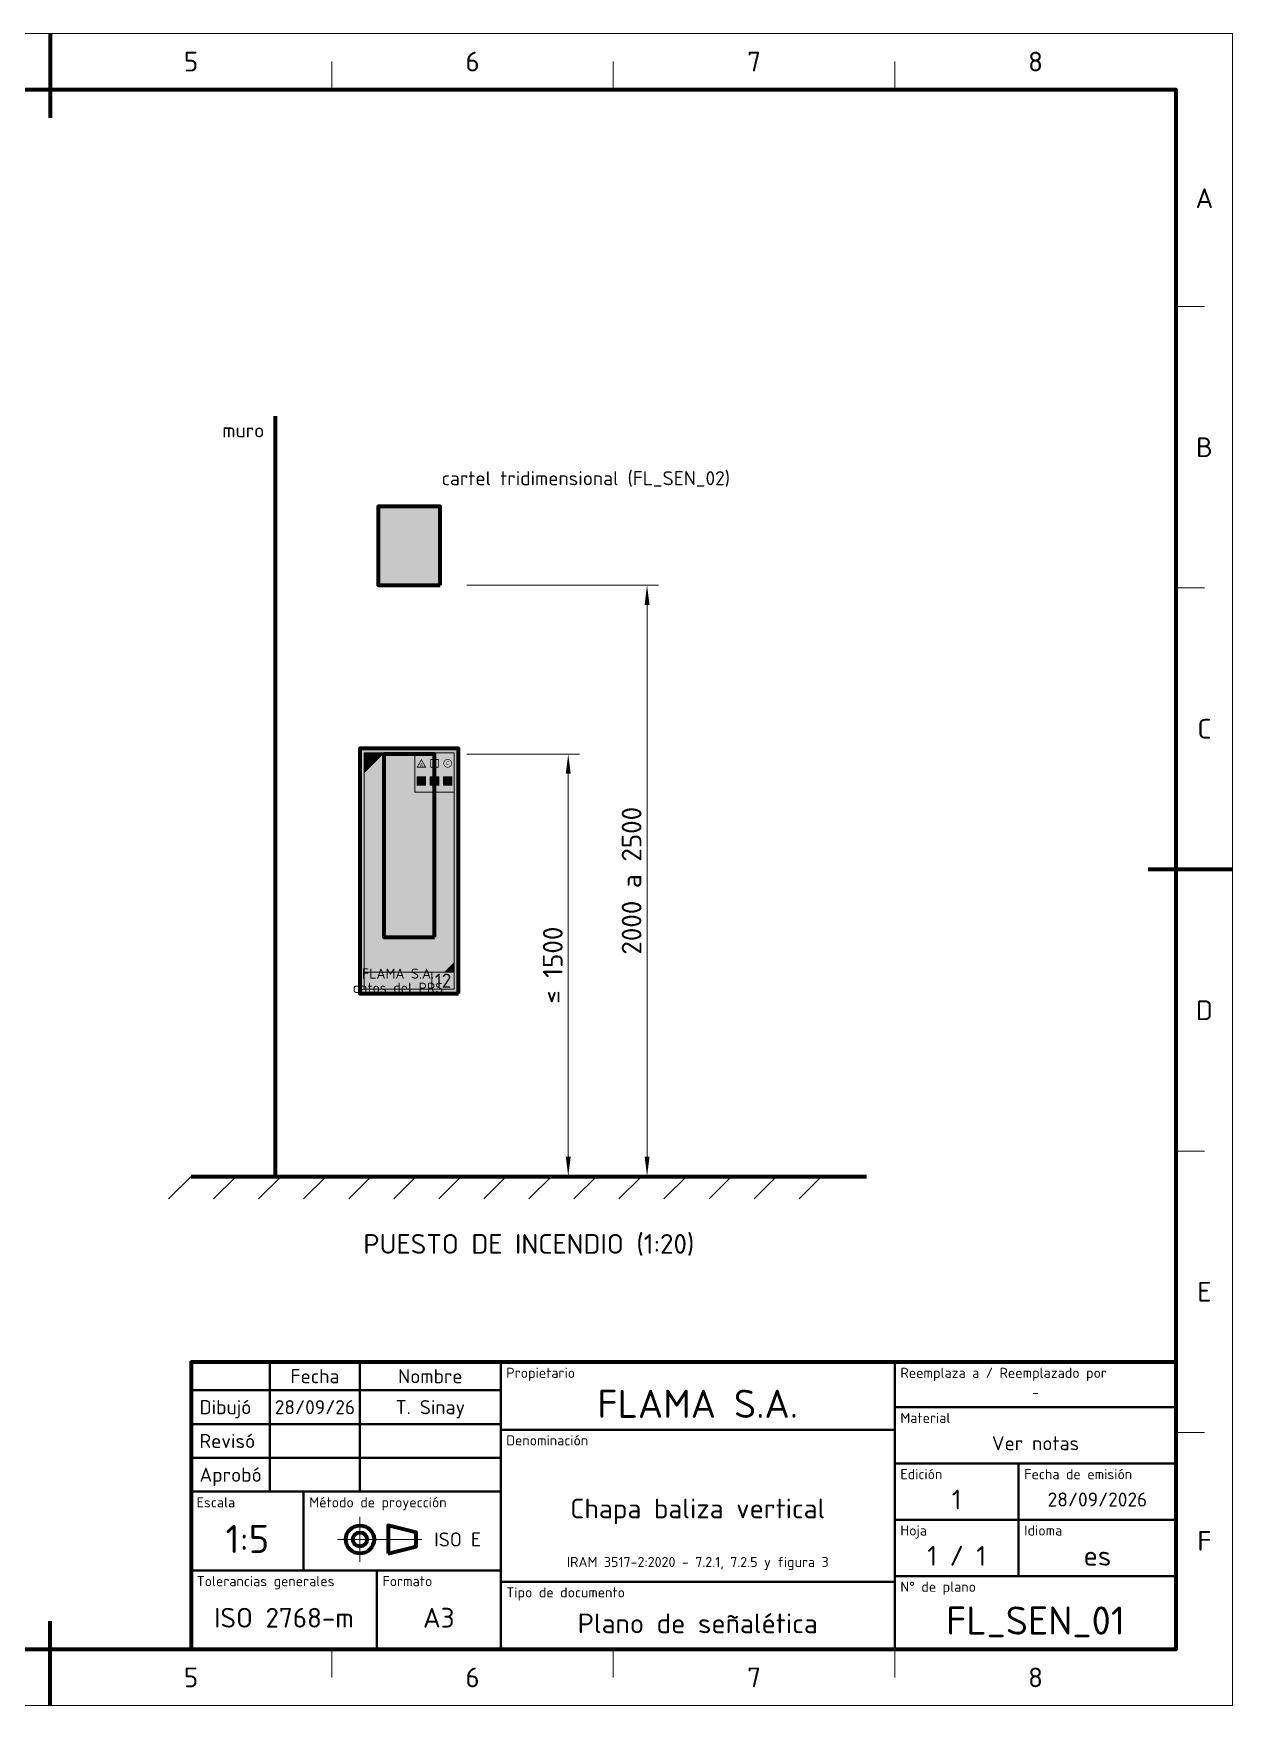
# Model space of a CAD drawing. Header units: millimetres. Extents: x 0 to 420, y 0 to 297.
# Drawn here: x 207 to 420, y 0 to 297 of the extents above; entities that cross this region are included whole.
import ezdxf
from ezdxf.enums import TextEntityAlignment as Align

# ---------------------------------------------------------------- set-up
doc = ezdxf.new("R2010")
doc.units = ezdxf.units.MM
doc.linetypes.add('IRAM-F-TRAZO-PUNTO', pattern=[20, 15, -2, 1, -2])
for name, color, linetype, lineweight in [('01-VISIBLE', 7, 'CONTINUOUS', 70), ('03-EJE', 1, 'IRAM-F-TRAZO-PUNTO', 18), ('04-COTA', 3, 'CONTINUOUS', 18), ('05-RAYADO', 8, 'CONTINUOUS', 18), ('06-TEXTO', 7, 'CONTINUOUS', 25), ('07-RECUADRO', 7, 'CONTINUOUS', 70), ('08-FINA', 5, 'CONTINUOUS', 18), ('10-ROTULO', 7, 'CONTINUOUS', 35), ('11-TEXTO-ROTULO', 7, 'CONTINUOUS', 25), ('13-GRAFICA', 30, 'CONTINUOUS', 18)]:
    doc.layers.add(name, color=color, linetype=linetype, lineweight=lineweight)
doc.styles.add('ISO3098', font='isocpeur.ttf')
doc.dimstyles.new('FLAMA-IRAM', dxfattribs={"dimtxt": 3.5, "dimasz": 3.5, "dimexe": 2, "dimexo": 1.5, "dimgap": 1, "dimtad": 1, "dimdec": 1, "dimtxsty": 'ISO3098', "dimblk": 'IRAM_FLECHA', "dimblk1": 'IRAM_FLECHA', "dimblk2": 'IRAM_FLECHA', "dimcen": 2.5, "dimclrd": 7, "dimclre": 7, "dimclrt": 7, "dimazin": 3, "dimtfac": 1, "dimtmove": 0, "dimatfit": 3, "dimlwd": 18, "dimlwe": 18})

# ---------------------------------------------------------------- blocks, each defined once
blk = doc.blocks.new('IRAM_FLECHA')
blk.add_solid([(0, 0), (-1, 0.125), (-1, -0.125)])

msp = doc.modelspace()

# ---------------------------------------------------------------- hatches: boundary and pattern name
at = {"layer": '05-RAYADO', "true_color": 0xffffff}
h = msp.add_hatch(color=7, dxfattribs=at)
h.dxf.hatch_style = 1
h.paths.add_polyline_path([(279.25, 199), (279.25, 213), (268.25, 213), (268.25, 199)])
at = {"layer": '05-RAYADO', "true_color": 0xc81e2d}
h = msp.add_hatch(color=7, dxfattribs=at)
h.dxf.hatch_style = 1
h.paths.add_polyline_path([(272.4939, 208.5389), (272.4987, 208.5881), (272.5055, 208.6371), (272.5142, 208.6858), (272.5248, 208.7341), (272.5373, 208.782), (272.5517, 208.8294), (272.5679, 208.8761), (272.5859, 208.9222), (272.6057, 208.9675), (272.6273, 209.012), (272.6507, 209.0557), (272.6757, 209.0983), (272.7023, 209.14), (272.7306, 209.1806), (272.7605, 209.2201), (272.7919, 209.2583), (272.8248, 209.2953), (272.859, 209.331), (272.8947, 209.3652), (272.9317, 209.3981), (272.9699, 209.4295), (273.0094, 209.4594), (273.05, 209.4877), (273.0917, 209.5143), (273.1343, 209.5393), (273.178, 209.5627), (273.2225, 209.5843), (273.2678, 209.6041), (273.3139, 209.6221), (273.345, 209.6329), (273.345, 209.7486), (273.3288, 209.7463), (273.2979, 209.745), (273.267, 209.7467), (271.8902, 209.8917), (271.7247, 206.0863), (271.7218, 206.0555), (271.716, 206.0252), (271.7072, 205.9956), (271.6964, 205.969), (271.95, 203.94), (270.87, 203.94), (271.1237, 205.9693), (271.114, 205.9922), (271.1049, 206.0217), (271.0987, 206.052), (271.0955, 206.0828), (271.0953, 206.1137), (271.2753, 210.2537), (271.2781, 210.2838), (271.2837, 210.3135), (271.2921, 210.3425), (271.3033, 210.3706), (271.3172, 210.3975), (271.3335, 210.4229), (271.3523, 210.4466), (271.3732, 210.4685), (271.3961, 210.4882), (271.4208, 210.5057), (271.447, 210.5207), (271.4746, 210.5331), (271.5032, 210.5428), (271.5326, 210.5497), (271.5626, 210.5538), (271.5928, 210.555), (271.623, 210.5533), (273.333, 210.3733), (273.3635, 210.3685), (273.39, 210.3617), (273.39, 210.87), (276.27, 211.41), (276.27, 210.96), (273.4412, 210.3412), (273.4503, 210.3368), (273.4615, 210.33), (274.155, 210.33), (274.155, 209.6329), (274.1861, 209.6221), (274.2322, 209.6041), (274.2775, 209.5843), (274.322, 209.5627), (274.3657, 209.5393), (274.4083, 209.5143), (274.45, 209.4877), (274.4906, 209.4594), (274.5301, 209.4295), (274.5683, 209.3981), (274.6053, 209.3652), (274.641, 209.331), (274.6752, 209.2953), (274.7081, 209.2583), (274.7395, 209.2201), (274.7694, 209.1806), (274.7977, 209.14), (274.8243, 209.0983), (274.8493, 209.0557), (274.8727, 209.012), (274.8943, 208.9675), (274.9141, 208.9222), (274.9321, 208.8761), (274.9483, 208.8294), (274.9627, 208.782), (274.9752, 208.7341), (274.9858, 208.6858), (274.9945, 208.6371), (275.0013, 208.5881), (275.0061, 208.5389), (275.009, 208.4895), (275.01, 208.44), (275.01, 202.5), (272.49, 202.5), (272.49, 208.44), (272.491, 208.4895)])
at = {"layer": '05-RAYADO', "true_color": 0xcdeb5a}
h = msp.add_hatch(color=7, dxfattribs=at)
h.dxf.hatch_style = 1
h.paths.add_polyline_path([(265, 170), (265.75, 170), (265.75, 169.25), (265.75, 127.25), (265.75, 126.5), (265, 126.5)])
h = msp.add_hatch(color=7, dxfattribs=at)
h.dxf.hatch_style = 1
h.paths.add_polyline_path([(281.75, 170), (281.75, 169.25), (265.75, 169.25), (265.75, 170)])
h = msp.add_hatch(color=7, dxfattribs=at)
h.dxf.hatch_style = 1
h.paths.add_polyline_path([(282.5, 170), (282.5, 126.5), (281.75, 126.5), (281.75, 127.25), (281.75, 169.25), (281.75, 170)])
at = {"layer": '05-RAYADO', "true_color": 0xffffff}
h = msp.add_hatch(color=7, dxfattribs=at)
h.dxf.hatch_style = 1
h.paths.add_polyline_path([(281.75, 130.25), (281.75, 169.25), (265.75, 169.25), (265.75, 130.25)])
at = {"layer": '05-RAYADO', "true_color": 0xc81e2d}
h = msp.add_hatch(color=7, dxfattribs=at)
h.dxf.hatch_style = 1
h.paths.add_polyline_path([(265.75, 165.6053), (265.75, 169.25), (269.3947, 169.25)])
h = msp.add_hatch(color=7, dxfattribs=at)
h.dxf.hatch_style = 1
h.paths.add_polyline_path([(265.75, 151.4632), (265.75, 158.5343), (276.4657, 169.25), (281.75, 169.25), (281.75, 167.4632)])
h = msp.add_hatch(color=7, dxfattribs=at)
h.dxf.hatch_style = 1
h.paths.add_polyline_path([(278.25, 136.5), (278.25, 169), (269.25, 169), (269.25, 136.5)])
at = {"layer": '05-RAYADO', "true_color": 0xffffff}
h = msp.add_hatch(color=7, dxfattribs=at)
h.dxf.hatch_style = 1
h.paths.add_polyline_path([(281.75, 162.25), (281.75, 169.25), (274.75, 169.25), (274.75, 162.25)])
at = {"layer": '05-RAYADO', "true_color": 0x009146}
h = msp.add_hatch(color=7, dxfattribs=at)
h.dxf.hatch_style = 1
h.paths.add_polyline_path([(275.0437, 166.604), (275.2818, 167.0164), (275.2818, 166.7415), (275.2818, 166.604)])
h = msp.add_hatch(color=7, dxfattribs=at)
h.dxf.hatch_style = 1
h.paths.add_polyline_path([(276.5515, 167.0164), (276.5515, 166.7415), (275.9167, 167.8411), (275.2818, 166.7415), (275.2818, 167.0164), (275.9167, 168.116)])
h = msp.add_hatch(color=7, dxfattribs=at)
h.dxf.hatch_style = 1
h.paths.add_polyline_path([(275.2818, 166.604), (275.2818, 166.7415), (276.5515, 166.7415), (276.5515, 166.604)])
h = msp.add_hatch(color=7, dxfattribs=at)
h.dxf.hatch_style = 1
h.paths.add_polyline_path([(276.7896, 166.604), (276.5515, 166.604), (276.5515, 166.7415), (276.5515, 167.0164)])
at = {"layer": '05-RAYADO', "true_color": 0xc81e2d}
h = msp.add_hatch(color=7, dxfattribs=at)
h.dxf.hatch_style = 1
h.paths.add_polyline_path([(277.494, 168.116), (277.6452, 168.116), (277.6452, 167.9648), (277.6452, 166.7552), (277.6452, 166.604), (277.494, 166.604)])
h = msp.add_hatch(color=7, dxfattribs=at)
h.dxf.hatch_style = 1
h.paths.add_polyline_path([(278.8548, 168.116), (278.8548, 167.9648), (277.6452, 167.9648), (277.6452, 168.116)])
h = msp.add_hatch(color=7, dxfattribs=at)
h.dxf.hatch_style = 1
h.paths.add_polyline_path([(277.6452, 166.604), (277.6452, 166.7552), (278.8548, 166.7552), (278.8548, 166.604)])
h = msp.add_hatch(color=7, dxfattribs=at)
h.dxf.hatch_style = 1
h.paths.add_polyline_path([(279.006, 168.116), (279.006, 166.604), (278.8548, 166.604), (278.8548, 166.7552), (278.8548, 167.9648), (278.8548, 168.116)])
at = {"layer": '05-RAYADO', "true_color": 0x0096d7}
h = msp.add_hatch(color=7, dxfattribs=at)
h.dxf.hatch_style = 1
h.paths.add_polyline_path([(279.9286, 166.982), (279.9205, 166.9964), (279.9128, 167.0109), (279.9053, 167.0256), (279.8982, 167.0405), (279.8914, 167.0555), (279.8849, 167.0707), (279.8787, 167.086), (279.8729, 167.1014), (279.8675, 167.117), (279.8623, 167.1327), (279.8575, 167.1484), (279.8531, 167.1643), (279.849, 167.1803), (279.8453, 167.1964), (279.8419, 167.2125), (279.8388, 167.2287), (279.8361, 167.245), (279.8338, 167.2613), (279.8318, 167.2777), (279.8302, 167.2941), (279.829, 167.3106), (279.8281, 167.327), (279.8275, 167.3435), (279.8273, 167.36), (279.8275, 167.3765), (279.8281, 167.393), (279.829, 167.4094), (279.8302, 167.4259), (279.8318, 167.4423), (279.8338, 167.4587), (279.8361, 167.475), (279.8388, 167.4913), (279.8419, 167.5075), (279.8453, 167.5236), (279.849, 167.5397), (279.8531, 167.5557), (279.8575, 167.5716), (279.8623, 167.5873), (279.8675, 167.603), (279.8729, 167.6186), (279.8787, 167.634), (279.8849, 167.6493), (279.8914, 167.6645), (279.8982, 167.6795), (279.9053, 167.6944), (279.9128, 167.7091), (279.9205, 167.7236), (279.9286, 167.738), (279.9353, 167.7494), (279.9353, 167.36), (279.9353, 166.9706)])
h = msp.add_hatch(color=7, dxfattribs=at)
h.dxf.hatch_style = 1
h.paths.add_polyline_path([(279.937, 167.7522), (279.9457, 167.7662), (279.9547, 167.78), (279.9641, 167.7936), (279.9737, 167.807), (279.9836, 167.8202), (279.9937, 167.8332), (280.0042, 167.8459), (280.0149, 167.8585), (280.026, 167.8707), (280.0372, 167.8828), (280.0488, 167.8946), (280.0605, 167.9061), (280.0726, 167.9174), (280.0849, 167.9284), (280.0974, 167.9391), (280.1101, 167.9496), (280.1231, 167.9598), (280.1363, 167.9697), (280.1497, 167.9793), (280.1633, 167.9886), (280.1771, 167.9976), (280.1911, 168.0063), (280.2053, 168.0147), (280.2197, 168.0228), (280.2343, 168.0306), (280.249, 168.038), (280.2638, 168.0452), (280.2789, 168.052), (280.294, 168.0585), (280.3093, 168.0646), (280.3248, 168.0704), (280.3403, 168.0759), (280.356, 168.081), (280.3718, 168.0858), (280.3877, 168.0902), (280.4036, 168.0943), (280.4197, 168.0981), (280.4358, 168.1015), (280.4521, 168.1045), (280.4683, 168.1072), (280.4847, 168.1095), (280.501, 168.1115), (280.5174, 168.1131), (280.5339, 168.1144), (280.5504, 168.1153), (280.5668, 168.1158), (280.5833, 168.116), (280.5998, 168.1158), (280.6163, 168.1153), (280.6328, 168.1144), (280.6492, 168.1131), (280.6656, 168.1115), (280.682, 168.1095), (280.6983, 168.1072), (280.7146, 168.1045), (280.7308, 168.1015), (280.747, 168.0981), (280.763, 168.0943), (280.779, 168.0902), (280.7949, 168.0858), (280.8107, 168.081), (280.8263, 168.0759), (280.8419, 168.0704), (280.8573, 168.0646), (280.8726, 168.0585), (280.8878, 168.052), (280.9028, 168.0452), (280.9177, 168.038), (280.9324, 168.0306), (280.947, 168.0228), (280.9613, 168.0147), (280.9755, 168.0063), (280.9895, 167.9976), (281.0033, 167.9886), (281.017, 167.9793), (281.0304, 167.9697), (281.0436, 167.9598), (281.0565, 167.9496), (281.0693, 167.9391), (281.0818, 167.9284), (281.0941, 167.9174), (281.1061, 167.9061), (281.1179, 167.8946), (281.1294, 167.8828), (281.1407, 167.8707), (281.1517, 167.8585), (281.1625, 167.8459), (281.1729, 167.8332), (281.1831, 167.8202), (281.193, 167.807), (281.2026, 167.7936), (281.2119, 167.78), (281.2209, 167.7662), (281.2296, 167.7522), (281.2313, 167.7494), (281.2313, 167.36), (281.2312, 167.3741), (281.2307, 167.3883), (281.2299, 167.4024), (281.2289, 167.4165), (281.2275, 167.4305), (281.2258, 167.4446), (281.2238, 167.4586), (281.2215, 167.4725), (281.2189, 167.4864), (281.216, 167.5003), (281.2128, 167.514), (281.2092, 167.5277), (281.2054, 167.5413), (281.2013, 167.5549), (281.1969, 167.5683), (281.1922, 167.5816), (281.1873, 167.5949), (281.182, 167.608), (281.1764, 167.621), (281.1706, 167.6339), (281.1645, 167.6466), (281.1581, 167.6592), (281.1514, 167.6717), (281.1445, 167.684), (281.1373, 167.6962), (281.1298, 167.7082), (281.1221, 167.72), (281.1141, 167.7317), (281.1059, 167.7432), (281.0974, 167.7545), (281.0887, 167.7656), (281.0797, 167.7765), (281.0705, 167.7873), (281.0611, 167.7978), (281.0514, 167.8081), (281.0415, 167.8182), (281.0314, 167.8281), (281.0211, 167.8378), (281.0106, 167.8472), (280.9999, 167.8564), (280.9889, 167.8654), (280.9778, 167.8741), (280.9665, 167.8826), (280.955, 167.8908), (280.9433, 167.8988), (280.9315, 167.9065), (280.9195, 167.914), (280.9073, 167.9212), (280.895, 167.9281), (280.8825, 167.9348), (280.8699, 167.9412), (280.8572, 167.9473), (280.8443, 167.9531), (280.8313, 167.9587), (280.8182, 167.9639), (280.805, 167.9689), (280.7916, 167.9736), (280.7782, 167.978), (280.7647, 167.9821), (280.751, 167.9859), (280.7374, 167.9894), (280.7236, 167.9926), (280.7098, 167.9955), (280.6959, 167.9981), (280.6819, 168.0005), (280.6679, 168.0024), (280.6539, 168.0041), (280.6398, 168.0055), (280.6257, 168.0066), (280.6116, 168.0074), (280.5975, 168.0078), (280.5833, 168.008), (280.5692, 168.0078), (280.5551, 168.0074), (280.541, 168.0066), (280.5269, 168.0055), (280.5128, 168.0041), (280.4988, 168.0024), (280.4848, 168.0005), (280.4708, 167.9981), (280.4569, 167.9955), (280.4431, 167.9926), (280.4293, 167.9894), (280.4156, 167.9859), (280.402, 167.9821), (280.3885, 167.978), (280.375, 167.9736), (280.3617, 167.9689), (280.3485, 167.9639), (280.3354, 167.9587), (280.3224, 167.9531), (280.3095, 167.9473), (280.2967, 167.9412), (280.2841, 167.9348), (280.2717, 167.9281), (280.2593, 167.9212), (280.2472, 167.914), (280.2352, 167.9065), (280.2233, 167.8988), (280.2117, 167.8908), (280.2002, 167.8826), (280.1889, 167.8741), (280.1777, 167.8654), (280.1668, 167.8564), (280.1561, 167.8472), (280.1456, 167.8378), (280.1352, 167.8281), (280.1251, 167.8182), (280.1152, 167.8081), (280.1056, 167.7978), (280.0961, 167.7873), (280.0869, 167.7765), (280.078, 167.7656), (280.0692, 167.7545), (280.0608, 167.7432), (280.0525, 167.7317), (280.0445, 167.72), (280.0368, 167.7082), (280.0294, 167.6962), (280.0222, 167.684), (280.0152, 167.6717), (280.0086, 167.6592), (280.0022, 167.6466), (279.9961, 167.6339), (279.9902, 167.621), (279.9847, 167.608), (279.9794, 167.5949), (279.9744, 167.5816), (279.9697, 167.5683), (279.9653, 167.5549), (279.9612, 167.5413), (279.9574, 167.5277), (279.9539, 167.514), (279.9507, 167.5003), (279.9478, 167.4864), (279.9452, 167.4725), (279.9429, 167.4586), (279.9409, 167.4446), (279.9392, 167.4305), (279.9378, 167.4165), (279.9367, 167.4024), (279.936, 167.3883), (279.9355, 167.3741), (279.9353, 167.36), (279.9353, 167.7494)])
h = msp.add_hatch(color=7, dxfattribs=at)
h.dxf.hatch_style = 1
h.paths.add_polyline_path([(281.2296, 166.9678), (281.2209, 166.9538), (281.2119, 166.94), (281.2026, 166.9264), (281.193, 166.913), (281.1831, 166.8998), (281.1729, 166.8868), (281.1625, 166.8741), (281.1517, 166.8615), (281.1407, 166.8493), (281.1294, 166.8372), (281.1179, 166.8254), (281.1061, 166.8139), (281.0941, 166.8026), (281.0818, 166.7916), (281.0693, 166.7809), (281.0565, 166.7704), (281.0436, 166.7602), (281.0304, 166.7503), (281.017, 166.7407), (281.0033, 166.7314), (280.9895, 166.7224), (280.9755, 166.7137), (280.9613, 166.7053), (280.947, 166.6972), (280.9324, 166.6894), (280.9177, 166.682), (280.9028, 166.6748), (280.8878, 166.668), (280.8726, 166.6615), (280.8573, 166.6554), (280.8419, 166.6496), (280.8263, 166.6441), (280.8107, 166.639), (280.7949, 166.6342), (280.779, 166.6298), (280.763, 166.6257), (280.747, 166.6219), (280.7308, 166.6185), (280.7146, 166.6155), (280.6983, 166.6128), (280.682, 166.6105), (280.6656, 166.6085), (280.6492, 166.6069), (280.6328, 166.6056), (280.6163, 166.6047), (280.5998, 166.6042), (280.5833, 166.604), (280.5668, 166.6042), (280.5504, 166.6047), (280.5339, 166.6056), (280.5174, 166.6069), (280.501, 166.6085), (280.4847, 166.6105), (280.4683, 166.6128), (280.4521, 166.6155), (280.4358, 166.6185), (280.4197, 166.6219), (280.4036, 166.6257), (280.3877, 166.6298), (280.3718, 166.6342), (280.356, 166.639), (280.3403, 166.6441), (280.3248, 166.6496), (280.3093, 166.6554), (280.294, 166.6615), (280.2789, 166.668), (280.2638, 166.6748), (280.249, 166.682), (280.2343, 166.6894), (280.2197, 166.6972), (280.2053, 166.7053), (280.1911, 166.7137), (280.1771, 166.7224), (280.1633, 166.7314), (280.1497, 166.7407), (280.1363, 166.7503), (280.1231, 166.7602), (280.1101, 166.7704), (280.0974, 166.7809), (280.0849, 166.7916), (280.0726, 166.8026), (280.0605, 166.8139), (280.0488, 166.8254), (280.0372, 166.8372), (280.026, 166.8493), (280.0149, 166.8615), (280.0042, 166.8741), (279.9937, 166.8868), (279.9836, 166.8998), (279.9737, 166.913), (279.9641, 166.9264), (279.9547, 166.94), (279.9457, 166.9538), (279.937, 166.9678), (279.9353, 166.9706), (279.9353, 167.36), (279.9355, 167.3459), (279.936, 167.3317), (279.9367, 167.3176), (279.9378, 167.3035), (279.9392, 167.2895), (279.9409, 167.2754), (279.9429, 167.2614), (279.9452, 167.2475), (279.9478, 167.2336), (279.9507, 167.2197), (279.9539, 167.206), (279.9574, 167.1923), (279.9612, 167.1787), (279.9653, 167.1651), (279.9697, 167.1517), (279.9744, 167.1384), (279.9794, 167.1251), (279.9847, 167.112), (279.9902, 167.099), (279.9961, 167.0861), (280.0022, 167.0734), (280.0086, 167.0608), (280.0152, 167.0483), (280.0222, 167.036), (280.0294, 167.0238), (280.0368, 167.0118), (280.0445, 167), (280.0525, 166.9883), (280.0608, 166.9768), (280.0692, 166.9655), (280.078, 166.9544), (280.0869, 166.9435), (280.0961, 166.9327), (280.1056, 166.9222), (280.1152, 166.9119), (280.1251, 166.9018), (280.1352, 166.8919), (280.1456, 166.8822), (280.1561, 166.8728), (280.1668, 166.8636), (280.1777, 166.8546), (280.1889, 166.8459), (280.2002, 166.8374), (280.2117, 166.8292), (280.2233, 166.8212), (280.2352, 166.8135), (280.2472, 166.806), (280.2593, 166.7988), (280.2717, 166.7919), (280.2841, 166.7852), (280.2967, 166.7788), (280.3095, 166.7727), (280.3224, 166.7669), (280.3354, 166.7613), (280.3485, 166.7561), (280.3617, 166.7511), (280.375, 166.7464), (280.3885, 166.742), (280.402, 166.7379), (280.4156, 166.7341), (280.4293, 166.7306), (280.4431, 166.7274), (280.4569, 166.7245), (280.4708, 166.7219), (280.4848, 166.7195), (280.4988, 166.7176), (280.5128, 166.7159), (280.5269, 166.7145), (280.541, 166.7134), (280.5551, 166.7126), (280.5692, 166.7122), (280.5833, 166.712), (280.5975, 166.7122), (280.6116, 166.7126), (280.6257, 166.7134), (280.6398, 166.7145), (280.6539, 166.7159), (280.6679, 166.7176), (280.6819, 166.7195), (280.6959, 166.7219), (280.7098, 166.7245), (280.7236, 166.7274), (280.7374, 166.7306), (280.751, 166.7341), (280.7647, 166.7379), (280.7782, 166.742), (280.7916, 166.7464), (280.805, 166.7511), (280.8182, 166.7561), (280.8313, 166.7613), (280.8443, 166.7669), (280.8572, 166.7727), (280.8699, 166.7788), (280.8825, 166.7852), (280.895, 166.7919), (280.9073, 166.7988), (280.9195, 166.806), (280.9315, 166.8135), (280.9433, 166.8212), (280.955, 166.8292), (280.9665, 166.8374), (280.9778, 166.8459), (280.9889, 166.8546), (280.9999, 166.8636), (281.0106, 166.8728), (281.0211, 166.8822), (281.0314, 166.8919), (281.0415, 166.9018), (281.0514, 166.9119), (281.0611, 166.9222), (281.0705, 166.9327), (281.0797, 166.9435), (281.0887, 166.9544), (281.0974, 166.9655), (281.1059, 166.9768), (281.1141, 166.9883), (281.1221, 167), (281.1298, 167.0118), (281.1373, 167.0238), (281.1445, 167.036), (281.1514, 167.0483), (281.1581, 167.0608), (281.1645, 167.0734), (281.1706, 167.0861), (281.1764, 167.099), (281.182, 167.112), (281.1873, 167.1251), (281.1922, 167.1384), (281.1969, 167.1517), (281.2013, 167.1651), (281.2054, 167.1787), (281.2092, 167.1923), (281.2128, 167.206), (281.216, 167.2197), (281.2189, 167.2336), (281.2215, 167.2475), (281.2238, 167.2614), (281.2258, 167.2754), (281.2275, 167.2895), (281.2289, 167.3035), (281.2299, 167.3176), (281.2307, 167.3317), (281.2312, 167.3459), (281.2313, 167.36), (281.2313, 166.9706)])
h = msp.add_hatch(color=7, dxfattribs=at)
h.dxf.hatch_style = 1
h.paths.add_polyline_path([(281.3386, 167.327), (281.3377, 167.3106), (281.3365, 167.2941), (281.3348, 167.2777), (281.3329, 167.2613), (281.3305, 167.245), (281.3278, 167.2287), (281.3248, 167.2125), (281.3214, 167.1964), (281.3177, 167.1803), (281.3136, 167.1643), (281.3091, 167.1484), (281.3043, 167.1327), (281.2992, 167.117), (281.2937, 167.1014), (281.2879, 167.086), (281.2818, 167.0707), (281.2753, 167.0555), (281.2685, 167.0405), (281.2614, 167.0256), (281.2539, 167.0109), (281.2461, 166.9964), (281.238, 166.982), (281.2313, 166.9706), (281.2313, 167.36), (281.2313, 167.7494), (281.238, 167.738), (281.2461, 167.7236), (281.2539, 167.7091), (281.2614, 167.6944), (281.2685, 167.6795), (281.2753, 167.6645), (281.2818, 167.6493), (281.2879, 167.634), (281.2937, 167.6186), (281.2992, 167.603), (281.3043, 167.5873), (281.3091, 167.5716), (281.3136, 167.5557), (281.3177, 167.5397), (281.3214, 167.5236), (281.3248, 167.5075), (281.3278, 167.4913), (281.3305, 167.475), (281.3329, 167.4587), (281.3348, 167.4423), (281.3365, 167.4259), (281.3377, 167.4094), (281.3386, 167.393), (281.3392, 167.3765), (281.3393, 167.36), (281.3392, 167.3435)])
at = {"layer": '05-RAYADO', "true_color": 0x009146}
h = msp.add_hatch(color=7, dxfattribs=at)
h.dxf.hatch_style = 1
h.paths.add_polyline_path([(276.7567, 163.4708), (276.7562, 163.4609), (276.7547, 163.4511), (276.7523, 163.4415), (276.749, 163.4322), (276.7448, 163.4233), (276.7397, 163.4148), (276.7338, 163.4069), (276.7271, 163.3995), (276.7198, 163.3929), (276.7119, 163.387), (276.7034, 163.3819), (276.6944, 163.3777), (276.6851, 163.3743), (276.6755, 163.3719), (276.6657, 163.3705), (276.6559, 163.37), (275.1775, 163.37), (275.1676, 163.3705), (275.1578, 163.3719), (275.1482, 163.3743), (275.1389, 163.3777), (275.1299, 163.3819), (275.1215, 163.387), (275.1135, 163.3929), (275.1062, 163.3995), (275.0995, 163.4069), (275.0937, 163.4148), (275.0886, 163.4233), (275.0843, 163.4322), (275.081, 163.4415), (275.0786, 163.4511), (275.0772, 163.4609), (275.0767, 163.4708), (275.0767, 164.9492), (275.0772, 164.9591), (275.0786, 164.9689), (275.081, 164.9785), (275.0843, 164.9878), (275.0886, 164.9967), (275.0937, 165.0052), (275.0995, 165.0131), (275.1062, 165.0205), (275.1135, 165.0271), (275.1215, 165.033), (275.1299, 165.0381), (275.1389, 165.0423), (275.1482, 165.0457), (275.1578, 165.0481), (275.1676, 165.0495), (275.1775, 165.05), (276.6559, 165.05), (276.6657, 165.0495), (276.6755, 165.0481), (276.6851, 165.0457), (276.6944, 165.0423), (276.7034, 165.0381), (276.7119, 165.033), (276.7198, 165.0271), (276.7271, 165.0205), (276.7338, 165.0131), (276.7397, 165.0052), (276.7448, 164.9967), (276.749, 164.9878), (276.7523, 164.9785), (276.7547, 164.9689), (276.7562, 164.9591), (276.7567, 164.9492)])
at = {"layer": '05-RAYADO', "true_color": 0xffffff}
h = msp.add_hatch(color=7, dxfattribs=at)
h.dxf.hatch_style = 1
h.paths.add_polyline_path([(275.1943, 164.3444), (275.1943, 164.4284), (275.369, 164.4284), (275.3421, 164.6166), (275.4227, 164.7778), (275.4631, 164.6972), (275.5303, 164.9122), (275.5975, 164.6703), (275.6243, 164.8316), (275.7184, 164.6434), (275.6915, 164.4284), (275.8663, 164.4284), (275.8663, 164.3444), (275.8327, 164.3444), (275.7823, 163.6388), (275.2783, 163.6388), (275.2279, 164.3444)])
h = msp.add_hatch(color=7, dxfattribs=at)
h.dxf.hatch_style = 1
h.paths.add_polyline_path([(276.5746, 163.7703), (276.5808, 163.7681), (276.5867, 163.7653), (276.5924, 163.7619), (276.5977, 163.7579), (276.6026, 163.7535), (276.607, 163.7486), (276.6109, 163.7433), (276.6143, 163.7377), (276.6172, 163.7317), (276.6194, 163.7255), (276.621, 163.7191), (276.6219, 163.7126), (276.6223, 163.706), (276.6219, 163.6994), (276.621, 163.6929), (276.6194, 163.6865), (276.6172, 163.6803), (276.6143, 163.6743), (276.6109, 163.6687), (276.607, 163.6634), (276.6026, 163.6585), (276.5977, 163.6541), (276.5924, 163.6501), (276.5867, 163.6467), (276.5808, 163.6439), (276.5746, 163.6417), (276.5682, 163.6401), (276.5617, 163.6391), (276.5551, 163.6388), (275.8831, 163.6388), (275.8765, 163.6391), (275.87, 163.6401), (275.8636, 163.6417), (275.8574, 163.6439), (275.8514, 163.6467), (275.8457, 163.6501), (275.8404, 163.6541), (275.8355, 163.6585), (275.8311, 163.6634), (275.8272, 163.6687), (275.8238, 163.6743), (275.821, 163.6803), (275.8188, 163.6865), (275.8172, 163.6929), (275.8162, 163.6994), (275.8159, 163.706), (275.8162, 163.7126), (275.8172, 163.7191), (275.8188, 163.7255), (275.821, 163.7317), (275.8238, 163.7377), (275.8272, 163.7433), (275.8311, 163.7486), (275.8355, 163.7535), (275.8404, 163.7579), (275.8457, 163.7619), (275.8514, 163.7653), (275.8574, 163.7681), (275.8636, 163.7703), (275.87, 163.7719), (275.8765, 163.7729), (275.8831, 163.7732), (275.9771, 163.7732), (275.9368, 164.0554), (276.0578, 164.2974), (276.1183, 164.1764), (276.2191, 164.499), (276.3199, 164.1361), (276.3602, 164.378), (276.5013, 164.0958), (276.461, 163.7732), (276.5551, 163.7732), (276.5617, 163.7729), (276.5682, 163.7719)])
at = {"layer": '05-RAYADO', "true_color": 0xc81e2d}
h = msp.add_hatch(color=7, dxfattribs=at)
h.dxf.hatch_style = 1
h.paths.add_polyline_path([(279.09, 163.4708), (279.0895, 163.4609), (279.0881, 163.4511), (279.0857, 163.4415), (279.0823, 163.4322), (279.0781, 163.4233), (279.073, 163.4148), (279.0671, 163.4069), (279.0605, 163.3995), (279.0531, 163.3929), (279.0452, 163.387), (279.0367, 163.3819), (279.0278, 163.3777), (279.0185, 163.3743), (279.0089, 163.3719), (278.9991, 163.3705), (278.9892, 163.37), (277.5108, 163.37), (277.5009, 163.3705), (277.4911, 163.3719), (277.4815, 163.3743), (277.4722, 163.3777), (277.4633, 163.3819), (277.4548, 163.387), (277.4469, 163.3929), (277.4395, 163.3995), (277.4329, 163.4069), (277.427, 163.4148), (277.4219, 163.4233), (277.4177, 163.4322), (277.4143, 163.4415), (277.4119, 163.4511), (277.4105, 163.4609), (277.41, 163.4708), (277.41, 164.9492), (277.4105, 164.9591), (277.4119, 164.9689), (277.4143, 164.9785), (277.4177, 164.9878), (277.4219, 164.9967), (277.427, 165.0052), (277.4329, 165.0131), (277.4395, 165.0205), (277.4469, 165.0271), (277.4548, 165.033), (277.4633, 165.0381), (277.4722, 165.0423), (277.4815, 165.0457), (277.4911, 165.0481), (277.5009, 165.0495), (277.5108, 165.05), (278.9892, 165.05), (278.9991, 165.0495), (279.0089, 165.0481), (279.0185, 165.0457), (279.0278, 165.0423), (279.0367, 165.0381), (279.0452, 165.033), (279.0531, 165.0271), (279.0605, 165.0205), (279.0671, 165.0131), (279.073, 165.0052), (279.0781, 164.9967), (279.0823, 164.9878), (279.0857, 164.9785), (279.0881, 164.9689), (279.0895, 164.9591), (279.09, 164.9492)])
at = {"layer": '05-RAYADO', "true_color": 0xffffff}
h = msp.add_hatch(color=7, dxfattribs=at)
h.dxf.hatch_style = 1
h.paths.add_polyline_path([(277.71, 164.6378), (278.1668, 164.4248), (277.8828, 163.8158), (277.4772, 164.0049), (277.4772, 164.1386)])
h = msp.add_hatch(color=7, dxfattribs=at)
h.dxf.hatch_style = 1
h.paths.add_polyline_path([(278.8884, 163.6388), (277.914, 163.6388), (277.914, 163.7228), (278.2903, 163.7228), (278.2466, 164.0286), (278.3777, 164.2906), (278.4432, 164.1596), (278.5524, 164.509), (278.6616, 164.1159), (278.7053, 164.378), (278.8582, 164.0722), (278.8145, 163.7228), (278.8884, 163.7228)])
at = {"layer": '05-RAYADO', "true_color": 0x0096d7}
h = msp.add_hatch(color=7, dxfattribs=at)
h.dxf.hatch_style = 1
h.paths.add_polyline_path([(281.4233, 163.4708), (281.4228, 163.4609), (281.4214, 163.4511), (281.419, 163.4415), (281.4157, 163.4322), (281.4114, 163.4233), (281.4063, 163.4148), (281.4005, 163.4069), (281.3938, 163.3995), (281.3865, 163.3929), (281.3785, 163.387), (281.3701, 163.3819), (281.3611, 163.3777), (281.3518, 163.3743), (281.3422, 163.3719), (281.3324, 163.3705), (281.3225, 163.37), (279.8441, 163.37), (279.8343, 163.3705), (279.8245, 163.3719), (279.8149, 163.3743), (279.8056, 163.3777), (279.7966, 163.3819), (279.7881, 163.387), (279.7802, 163.3929), (279.7729, 163.3995), (279.7662, 163.4069), (279.7603, 163.4148), (279.7552, 163.4233), (279.751, 163.4322), (279.7477, 163.4415), (279.7453, 163.4511), (279.7438, 163.4609), (279.7433, 163.4708), (279.7433, 164.9492), (279.7438, 164.9591), (279.7453, 164.9689), (279.7477, 164.9785), (279.751, 164.9878), (279.7552, 164.9967), (279.7603, 165.0052), (279.7662, 165.0131), (279.7729, 165.0205), (279.7802, 165.0271), (279.7881, 165.033), (279.7966, 165.0381), (279.8056, 165.0423), (279.8149, 165.0457), (279.8245, 165.0481), (279.8343, 165.0495), (279.8441, 165.05), (281.3225, 165.05), (281.3324, 165.0495), (281.3422, 165.0481), (281.3518, 165.0457), (281.3611, 165.0423), (281.3701, 165.0381), (281.3785, 165.033), (281.3865, 165.0271), (281.3938, 165.0205), (281.4005, 165.0131), (281.4063, 165.0052), (281.4114, 164.9967), (281.4157, 164.9878), (281.419, 164.9785), (281.4214, 164.9689), (281.4228, 164.9591), (281.4233, 164.9492)])
at = {"layer": '05-RAYADO', "true_color": 0xffffff}
h = msp.add_hatch(color=7, dxfattribs=at)
h.dxf.hatch_style = 1
h.paths.add_polyline_path([(279.9785, 164.1596), (279.8945, 164.1596), (279.8945, 163.6388), (279.8943, 163.6339), (279.8936, 163.629), (279.8924, 163.6242), (279.8907, 163.6195), (279.8886, 163.615), (279.886, 163.6108), (279.8831, 163.6068), (279.8798, 163.6032), (279.8761, 163.5998), (279.8721, 163.5969), (279.8679, 163.5944), (279.8634, 163.5922), (279.8588, 163.5906), (279.854, 163.5894), (279.8491, 163.5886), (279.8441, 163.5884), (279.8392, 163.5886), (279.8343, 163.5894), (279.8295, 163.5906), (279.8248, 163.5922), (279.8204, 163.5944), (279.8161, 163.5969), (279.8122, 163.5998), (279.8105, 163.6013), (279.8105, 164.2475), (279.8122, 164.249), (279.8161, 164.2519), (279.8204, 164.2544), (279.8248, 164.2566), (279.8295, 164.2582), (279.8343, 164.2594), (279.8392, 164.2602), (279.8441, 164.2604), (279.9785, 164.2604), (279.9785, 164.378), (280.4153, 164.378), (280.4153, 164.3108), (280.6169, 164.3108), (280.6169, 164.2604), (280.4153, 164.2604), (280.4153, 164.1596), (280.6169, 164.1596), (280.6169, 164.1092), (280.4153, 164.1092), (280.4153, 164.042), (279.9785, 164.042)])
h = msp.add_hatch(color=7, dxfattribs=at)
h.dxf.hatch_style = 1
h.paths.add_polyline_path([(280.6472, 163.9446), (280.7782, 164.2066), (280.8437, 164.0756), (280.9529, 164.425), (281.0621, 164.0319), (281.1058, 164.294), (281.2587, 163.9882), (281.215, 163.6388), (280.6909, 163.6388)])
at = {"layer": '05-RAYADO', "true_color": 0xc81e2d}
h = msp.add_hatch(color=7, dxfattribs=at)
h.dxf.hatch_style = 1
h.paths.add_polyline_path([(265.75, 137.3211), (265.75, 144.3921), (281.75, 160.3921), (281.75, 153.3211)])
h = msp.add_hatch(color=7, dxfattribs=at)
h.dxf.hatch_style = 1
h.paths.add_polyline_path([(265.75, 130.25), (281.75, 146.25), (281.75, 139.1789), (272.8211, 130.25)])
h = msp.add_hatch(color=7, dxfattribs=at)
h.dxf.hatch_style = 1
h.paths.add_polyline_path([(279.8921, 130.25), (281.75, 132.1079), (281.75, 130.25)])
at = {"layer": '05-RAYADO', "true_color": 0xffffff}
h = msp.add_hatch(color=7, dxfattribs=at)
h.dxf.hatch_style = 1
h.paths.add_polyline_path([(277.75, 127.25), (277.75, 130.25), (265.75, 130.25), (265.75, 127.25)])
h = msp.add_hatch(color=7, dxfattribs=at)
h.dxf.hatch_style = 1
h.paths.add_polyline_path([(281.75, 127.25), (281.75, 130.25), (277.75, 130.25), (277.75, 127.25)])
at = {"layer": '05-RAYADO', "true_color": 0xcdeb5a}
h = msp.add_hatch(color=7, dxfattribs=at)
h.dxf.hatch_style = 1
h.paths.add_polyline_path([(265.75, 126.5), (265.75, 127.25), (281.75, 127.25), (281.75, 126.5)])

# ---------------------------------------------------------------- linework, layer by layer
at = {"layer": '01-VISIBLE'}
for p, q in [((250, 94), (250, 229)), ((235, 94), (355, 94))]:
    msp.add_line(p, q, dxfattribs=at)
for points in [[(279.25, 199), (279.25, 213), (268.25, 213), (268.25, 199), (279.25, 199)], [(282.5, 126.5), (282.5, 170), (265, 170), (265, 126.5), (282.5, 126.5)], [(278.25, 136.5), (278.25, 169), (269.25, 169), (269.25, 136.5), (278.25, 136.5)], [(270, 27), (275, 28.25), (275, 30.75), (270, 32)]]:
    msp.add_lwpolyline(points, close=True, dxfattribs=at)
for radius in [2.5, 1.25]:
    msp.add_circle((265, 29.5), radius, dxfattribs=at)
at = {"layer": '03-EJE'}
for p, q in [((265, 25.5), (265, 33.5)), ((261, 29.5), (276.5, 29.5))]:
    msp.add_line(p, q, dxfattribs=at)
at = {"layer": '07-RECUADRO'}
for p, q in [((210, 297), (210, 282)), ((420, 148.5), (405, 148.5)), ((210, 0), (210, 15))]:
    msp.add_line(p, q, dxfattribs=at)
for points in [[(25, 10), (410, 10), (410, 287), (25, 287)], [(235, 10), (410, 10), (410, 61), (235, 61)]]:
    msp.add_lwpolyline(points, close=True, dxfattribs=at)
at = {"layer": '08-FINA'}
for p, q in [((260, 287), (260, 292)), ((310, 287), (310, 292)), ((360, 287), (360, 292)), ((410, 248.5), (415, 248.5)), ((410, 198.5), (415, 198.5)), ((410, 98.5), (415, 98.5)), ((235, 94), (231, 90)), ((243, 94), (239, 90)), ((251, 94), (247, 90)), ((259, 94), (255, 90)), ((267, 94), (263, 90)), ((275, 94), (271, 90)), ((283, 94), (279, 90)), ((291, 94), (287, 90)), ((299, 94), (295, 90)), ((307, 94), (303, 90)), ((315, 94), (311, 90)), ((323, 94), (319, 90)), ((331, 94), (327, 90)), ((339, 94), (335, 90)), ((347, 94), (343, 90)), ((410, 48.5), (415, 48.5)), ((260, 10), (260, 5)), ((310, 10), (310, 5)), ((360, 10), (360, 5))]:
    msp.add_line(p, q, dxfattribs=at)
for points in [[(0, 0), (420, 0), (420, 297), (0, 297)], [(281.75, 127.25), (265.75, 127.25), (265.75, 169.25), (281.75, 169.25), (281.75, 127.25)], [(281.75, 162.25), (281.75, 169.25), (274.75, 169.25), (274.75, 162.25), (281.75, 162.25)], [(277.75, 127.25), (277.75, 130.25), (265.75, 130.25), (265.75, 127.25), (277.75, 127.25)], [(281.75, 127.25), (281.75, 130.25), (277.75, 130.25), (277.75, 127.25), (281.75, 127.25)]]:
    msp.add_lwpolyline(points, close=True, dxfattribs=at)
at = {"layer": '10-ROTULO'}
for points in [[(235, 56), (249, 56), (249, 61), (235, 61)], [(249, 56), (265, 56), (265, 61), (249, 61)], [(265, 56), (290, 56), (290, 61), (265, 61)], [(290, 49), (360, 49), (360, 61), (290, 61)], [(360, 53), (410, 53), (410, 61), (360, 61)], [(235, 50), (249, 50), (249, 56), (235, 56)], [(249, 50), (265, 50), (265, 56), (249, 56)], [(265, 50), (290, 50), (290, 56), (265, 56)], [(360, 43), (410, 43), (410, 53), (360, 53)], [(235, 44), (249, 44), (249, 50), (235, 50)], [(249, 44), (265, 44), (265, 50), (249, 50)], [(265, 44), (290, 44), (290, 50), (265, 50)], [(290, 22), (360, 22), (360, 49), (290, 49)], [(235, 38), (249, 38), (249, 44), (235, 44)], [(249, 38), (265, 38), (265, 44), (249, 44)], [(265, 38), (290, 38), (290, 44), (265, 44)], [(360, 33), (382, 33), (382, 43), (360, 43)], [(382, 33), (410, 33), (410, 43), (382, 43)], [(235, 24), (255, 24), (255, 38), (235, 38)], [(255, 24), (290, 24), (290, 38), (255, 38)], [(360, 23), (382, 23), (382, 33), (360, 33)], [(382, 23), (410, 23), (410, 33), (382, 33)], [(235, 10), (268, 10), (268, 24), (235, 24)], [(268, 10), (290, 10), (290, 24), (268, 24)], [(290, 10), (360, 10), (360, 22), (290, 22)], [(360, 10), (410, 10), (410, 23), (360, 23)]]:
    msp.add_lwpolyline(points, close=True, dxfattribs=at)

# ---------------------------------------------------------------- texts
at = {"layer": '06-TEXTO', "style": 'ISO3098'}
for s, p in [('5', (235, 292)), ('6', (285, 292)), ('7', (335, 292)), ('8', (385, 292)), ('A', (415, 267.75)), ('B', (415, 223.5)), ('C', (415, 173.5)), ('D', (415, 123.5)), ('PUESTO DE INCENDIO (1:20)', (295, 82)), ('E', (415, 73.5)), ('F', (415, 29.25)), ('5', (235, 5)), ('6', (285, 5)), ('7', (335, 5)), ('8', (385, 5))]:
    msp.add_text(s, height=3.5, dxfattribs=at).set_placement(p, align=Align.MIDDLE_CENTER)
msp.add_text('muro', height=2.5, dxfattribs=at).set_placement((248, 226.5), align=Align.MIDDLE_RIGHT)
msp.add_text('cartel tridimensional (FL_SEN_02)', height=2.5, dxfattribs=at).set_placement((279.5, 216), align=Align.BOTTOM_LEFT)
at = {"layer": '11-TEXTO-ROTULO', "style": 'ISO3098'}
for s, height, p in [('Fecha', 2.5, (257, 58.5)), ('Nombre', 2.5, (277.5, 58.5)), ('28/09/26', 2.5, (257, 53)), ('T. Sinay', 2.5, (277.5, 53)), ('FLAMA S.A.', 5, (325, 53.6)), ('-', 1.8, (385, 55.6)), ('Ver notas', 2.5, (385, 46.6)), ('Chapa baliza vertical', 3.5, (325, 35)), ('1', 3.5, (371, 36.6)), ('28/09/2026', 2.5, (396, 36.6)), ('1:5', 5, (245, 29.6)), ('1 / 1', 3.5, (371, 26.6)), ('es', 3.5, (396, 26.6)), ('IRAM 3517-2:2020 - 7.2.1, 7.2.5 y figura 3', 1.8, (325, 25.5)), ('ISO 2768-m', 3.5, (251.5, 15.6)), ('A3', 3.5, (279, 15.6)), ('Plano de señalética', 3.5, (325, 14.6)), ('FL_SEN_01', 5, (385, 15.1))]:
    msp.add_text(s, height=height, dxfattribs=at).set_placement(p, align=Align.MIDDLE_CENTER)
for s, p in [('Propietario', (291, 60)), ('Reemplaza a / Reemplazado por', (361, 60)), ('Material', (361, 52)), ('Denominación', (291, 48)), ('Edición', (361, 42)), ('Fecha de emisión', (383, 42)), ('Escala', (236, 37)), ('Método de proyección', (256, 37)), ('Hoja', (361, 32)), ('Idioma', (383, 32)), ('Tolerancias generales', (236, 23)), ('Formato', (269, 23)), ('Tipo de documento', (291, 21)), ('N° de plano', (361, 22))]:
    msp.add_text(s, height=1.8, dxfattribs=at).set_placement(p, align=Align.TOP_LEFT)
for s, p in [('Dibujó', (236.5, 53)), ('Revisó', (236.5, 47)), ('Aprobó', (236.5, 41))]:
    msp.add_text(s, height=2.5, dxfattribs=at).set_placement(p, align=Align.MIDDLE_LEFT)
msp.add_text('ISO E', height=2.5, dxfattribs=at).set_placement((286.5, 29.5), align=Align.MIDDLE_RIGHT)
at = {"layer": '13-GRAFICA', "true_color": 0x009146, "style": 'ISO3098'}
msp.add_text('A', height=0.6598, dxfattribs=at).set_placement((275.9167, 167.103), align=Align.MIDDLE_CENTER)
at = {"layer": '13-GRAFICA', "true_color": 0xc81e2d, "style": 'ISO3098'}
msp.add_text('B', height=0.9072, dxfattribs=at).set_placement((278.25, 167.36), align=Align.MIDDLE_CENTER)
at = {"layer": '13-GRAFICA', "true_color": 0x0096d7, "style": 'ISO3098'}
msp.add_text('C', height=0.648, dxfattribs=at).set_placement((280.5833, 167.36), align=Align.MIDDLE_CENTER)
at = {"layer": '13-GRAFICA', "style": 'ISO3098'}
for s, height, p in [('FLAMA S.A.', 1.8, (271.75, 130.01)), ('datos del PRS', 1.8, (271.75, 127.49)), ('12', 2.5, (279.75, 128.75))]:
    msp.add_text(s, height=height, dxfattribs=at).set_placement(p, align=Align.MIDDLE_CENTER)

# ---------------------------------------------------------------- dimensions: what is measured, and where the dimension line sits
at = {"layer": '04-COTA'}
for base, p2, text in [((316, 94), (282.5, 199), '2000 a 2500'), ((302, 94), (282.5, 169), '≤ 1500')]:
    msp.add_linear_dim(base=base, p1=(282.5, 94), p2=p2, angle=90, text=text, dimstyle='FLAMA-IRAM', override={"dimlfac": 20}, dxfattribs=at).render()

doc.saveas('drawing.dxf')
